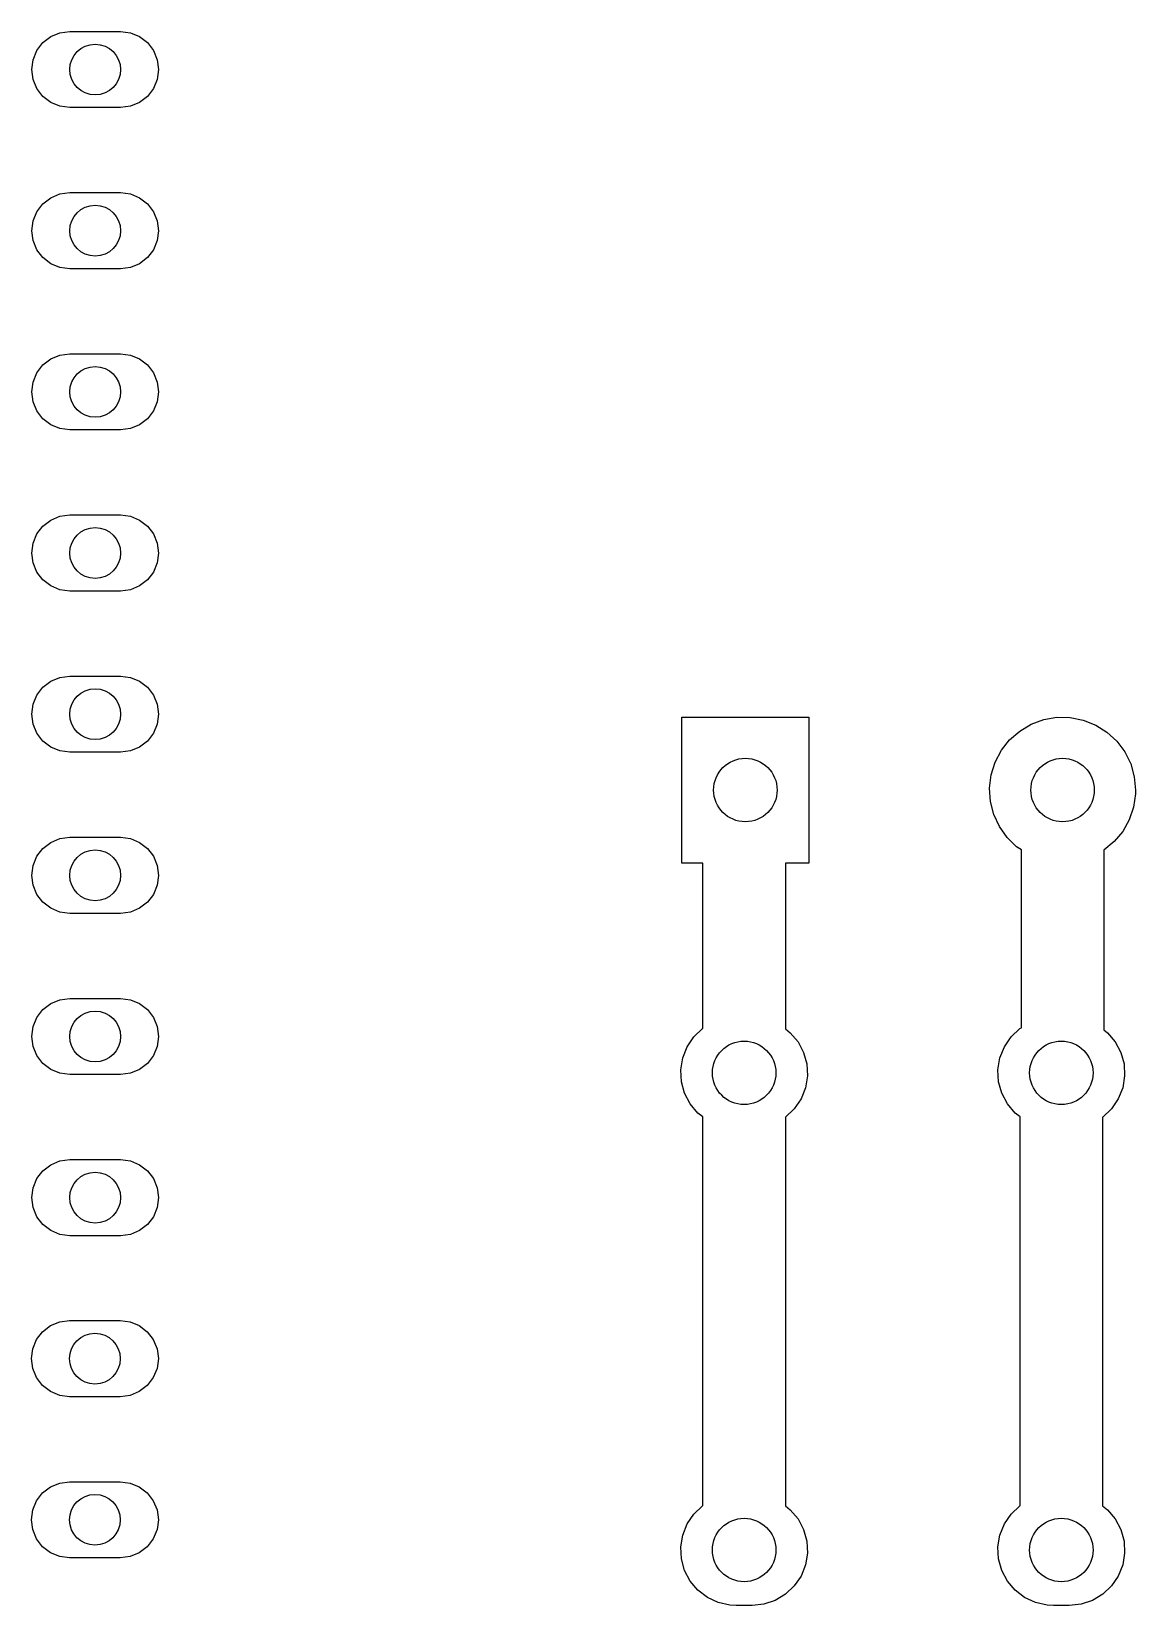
# Model space of a CAD drawing. Extents: x 35.1 to 83.2, y -85.7 to -27.9.
# Drawn here: x 60.55 to 77.95, y -85.72 to -60.92 of the extents above; entities that cross this region are included whole.
import ezdxf

# ---------------------------------------------------------------- set-up
doc = ezdxf.new("R2010")
doc.units = 0
doc.layers.add('BLACK', color=7, linetype='CONTINUOUS')

msp = doc.modelspace()

# ---------------------------------------------------------------- linework, layer by layer
at = {"layer": 'BLACK', "linetype": 'CONTINUOUS'}
for p, q in [((60.7257, -61.0923), (60.85, -60.9969)), ((60.85, -60.9969), (60.9947, -60.937)), ((60.9947, -60.937), (61.15, -60.9166)), ((61.15, -60.9166), (61.95, -60.9166)), ((61.95, -60.9166), (62.1053, -60.937)), ((62.1053, -60.937), (62.25, -60.9969)), ((62.25, -60.9969), (62.3743, -61.0923)), ((60.5704, -61.3613), (60.6304, -61.2166)), ((60.6304, -61.2166), (60.7257, -61.0923)), ((62.3743, -61.0923), (62.4696, -61.2166)), ((62.4696, -61.2166), (62.5296, -61.3613)), ((60.55, -61.5166), (60.5704, -61.3613)), ((60.5704, -61.6719), (60.55, -61.5166)), ((62.5296, -61.3613), (62.55, -61.5166)), ((62.55, -61.5166), (62.5296, -61.6719)), ((60.6304, -61.8166), (60.5704, -61.6719)), ((62.5296, -61.6719), (62.4696, -61.8166)), ((60.7257, -61.9408), (60.6304, -61.8166)), ((60.85, -62.0362), (60.7257, -61.9408)), ((62.3743, -61.9408), (62.25, -62.0362)), ((62.4696, -61.8166), (62.3743, -61.9408)), ((60.9947, -62.0961), (60.85, -62.0362)), ((61.15, -62.1166), (60.9947, -62.0961)), ((61.95, -62.1166), (61.15, -62.1166)), ((62.1053, -62.0961), (61.95, -62.1166)), ((62.25, -62.0362), (62.1053, -62.0961)), ((60.85, -63.5369), (60.9947, -63.477)), ((60.9947, -63.477), (61.15, -63.4566)), ((61.15, -63.4566), (61.95, -63.4566)), ((61.95, -63.4566), (62.1053, -63.477)), ((62.1053, -63.477), (62.25, -63.5369)), ((60.5704, -63.9013), (60.6304, -63.7566)), ((60.6304, -63.7566), (60.7257, -63.6323)), ((60.7257, -63.6323), (60.85, -63.5369)), ((62.25, -63.5369), (62.3743, -63.6323)), ((62.3743, -63.6323), (62.4696, -63.7566)), ((62.4696, -63.7566), (62.5296, -63.9013)), ((60.55, -64.0566), (60.5704, -63.9013)), ((62.5296, -63.9013), (62.55, -64.0566)), ((60.5704, -64.2119), (60.55, -64.0566)), ((60.6304, -64.3566), (60.5704, -64.2119)), ((62.5296, -64.2119), (62.4696, -64.3566)), ((62.55, -64.0566), (62.5296, -64.2119)), ((60.7257, -64.4808), (60.6304, -64.3566)), ((60.85, -64.5762), (60.7257, -64.4808)), ((62.3743, -64.4808), (62.25, -64.5762)), ((62.4696, -64.3566), (62.3743, -64.4808)), ((60.9947, -64.6361), (60.85, -64.5762)), ((61.15, -64.6566), (60.9947, -64.6361)), ((61.95, -64.6566), (61.15, -64.6566)), ((62.1053, -64.6361), (61.95, -64.6566)), ((62.25, -64.5762), (62.1053, -64.6361)), ((60.6304, -66.2966), (60.7257, -66.1723)), ((60.7257, -66.1723), (60.85, -66.0769)), ((60.85, -66.0769), (60.9947, -66.017)), ((60.9947, -66.017), (61.15, -65.9966)), ((61.15, -65.9966), (61.95, -65.9966)), ((61.95, -65.9966), (62.1053, -66.017)), ((62.1053, -66.017), (62.25, -66.0769)), ((62.25, -66.0769), (62.3743, -66.1723)), ((62.3743, -66.1723), (62.4696, -66.2966)), ((60.55, -66.5966), (60.5704, -66.4413)), ((60.5704, -66.4413), (60.6304, -66.2966)), ((62.4696, -66.2966), (62.5296, -66.4413)), ((62.5296, -66.4413), (62.55, -66.5966)), ((60.5704, -66.7519), (60.55, -66.5966)), ((62.55, -66.5966), (62.5296, -66.7519)), ((60.6304, -66.8966), (60.5704, -66.7519)), ((60.7257, -67.0208), (60.6304, -66.8966)), ((62.4696, -66.8966), (62.3743, -67.0208)), ((62.5296, -66.7519), (62.4696, -66.8966)), ((60.85, -67.1162), (60.7257, -67.0208)), ((60.9947, -67.1761), (60.85, -67.1162)), ((61.15, -67.1966), (60.9947, -67.1761)), ((61.95, -67.1966), (61.15, -67.1966)), ((62.1053, -67.1761), (61.95, -67.1966)), ((62.25, -67.1162), (62.1053, -67.1761)), ((62.3743, -67.0208), (62.25, -67.1162)), ((60.6304, -68.8366), (60.7257, -68.7123)), ((60.7257, -68.7123), (60.85, -68.6169)), ((60.85, -68.6169), (60.9947, -68.557)), ((60.9947, -68.557), (61.15, -68.5366)), ((61.15, -68.5366), (61.95, -68.5366)), ((61.95, -68.5366), (62.1053, -68.557)), ((62.1053, -68.557), (62.25, -68.6169)), ((62.25, -68.6169), (62.3743, -68.7123)), ((62.3743, -68.7123), (62.4696, -68.8366)), ((60.5704, -68.9813), (60.6304, -68.8366)), ((62.4696, -68.8366), (62.5296, -68.9813)), ((60.55, -69.1366), (60.5704, -68.9813)), ((60.5704, -69.2919), (60.55, -69.1366)), ((62.5296, -68.9813), (62.55, -69.1366)), ((62.55, -69.1366), (62.5296, -69.2919)), ((60.6304, -69.4366), (60.5704, -69.2919)), ((60.7257, -69.5608), (60.6304, -69.4366)), ((62.4696, -69.4366), (62.3743, -69.5608)), ((62.5296, -69.2919), (62.4696, -69.4366)), ((60.85, -69.6562), (60.7257, -69.5608)), ((60.9947, -69.7161), (60.85, -69.6562)), ((62.25, -69.6562), (62.1053, -69.7161)), ((62.3743, -69.5608), (62.25, -69.6562)), ((61.15, -69.7366), (60.9947, -69.7161)), ((61.95, -69.7366), (61.15, -69.7366)), ((62.1053, -69.7161), (61.95, -69.7366)), ((60.7257, -71.2523), (60.85, -71.1569)), ((60.85, -71.1569), (60.9947, -71.097)), ((60.9947, -71.097), (61.15, -71.0766)), ((61.15, -71.0766), (61.95, -71.0766)), ((61.95, -71.0766), (62.1053, -71.097)), ((62.1053, -71.097), (62.25, -71.1569)), ((62.25, -71.1569), (62.3743, -71.2523)), ((60.5704, -71.5213), (60.6304, -71.3766)), ((60.6304, -71.3766), (60.7257, -71.2523)), ((62.3743, -71.2523), (62.4696, -71.3766)), ((62.4696, -71.3766), (62.5296, -71.5213)), ((60.55, -71.6766), (60.5704, -71.5213)), ((60.5704, -71.8319), (60.55, -71.6766)), ((62.5296, -71.5213), (62.55, -71.6766)), ((62.55, -71.6766), (62.5296, -71.8319)), ((60.6304, -71.9766), (60.5704, -71.8319)), ((62.5296, -71.8319), (62.4696, -71.9766)), ((70.8, -74.0225), (70.8, -71.7225)), ((70.8, -71.7225), (72.8, -71.7225)), ((72.8, -71.7225), (72.8, -74.0225)), ((75.9658, -72.0809), (76.124, -71.9421)), ((76.124, -71.9421), (76.3049, -71.8345)), ((76.3049, -71.8345), (76.5024, -71.7617)), ((76.5024, -71.7617), (76.7098, -71.726)), ((76.7098, -71.726), (76.9202, -71.7288)), ((76.9202, -71.7288), (77.1266, -71.7699)), ((77.1266, -71.7699), (77.3221, -71.8478)), ((77.3221, -71.8478), (77.5001, -71.9601)), ((60.7257, -72.1008), (60.6304, -71.9766)), ((60.85, -72.1962), (60.7257, -72.1008)), ((62.3743, -72.1008), (62.25, -72.1962)), ((62.4696, -71.9766), (62.3743, -72.1008)), ((75.8355, -72.2462), (75.9658, -72.0809)), ((77.5001, -71.9601), (77.6546, -72.103)), ((77.6546, -72.103), (77.7805, -72.2716)), ((60.9947, -72.2561), (60.85, -72.1962)), ((61.15, -72.2766), (60.9947, -72.2561)), ((61.95, -72.2766), (61.15, -72.2766)), ((62.1053, -72.2561), (61.95, -72.2766)), ((62.25, -72.1962), (62.1053, -72.2561)), ((75.6751, -72.6334), (75.7375, -72.4324)), ((75.7375, -72.4324), (75.8355, -72.2462)), ((77.7805, -72.2716), (77.8736, -72.4604)), ((75.6504, -72.8424), (75.6751, -72.6334)), ((77.8736, -72.4604), (77.9307, -72.6629)), ((77.9307, -72.6629), (77.95, -72.8725)), ((75.6642, -73.0524), (75.6504, -72.8424)), ((77.9484, -72.9327), (77.9182, -73.141)), ((77.95, -72.8725), (77.9484, -72.9327)), ((75.716, -73.2564), (75.6642, -73.0524)), ((77.9182, -73.141), (77.8506, -73.3402)), ((75.8041, -73.4475), (75.716, -73.2564)), ((77.8506, -73.3402), (77.7477, -73.5239)), ((60.85, -73.6969), (60.9947, -73.637)), ((60.9947, -73.637), (61.15, -73.6166)), ((61.15, -73.6166), (61.95, -73.6166)), ((61.95, -73.6166), (62.1053, -73.637)), ((62.1053, -73.637), (62.25, -73.6969)), ((75.9255, -73.6194), (75.8041, -73.4475)), ((76.0763, -73.7662), (75.9255, -73.6194)), ((77.7477, -73.5239), (77.6132, -73.6857)), ((60.5704, -74.0613), (60.6304, -73.9166)), ((60.6304, -73.9166), (60.7257, -73.7923)), ((60.7257, -73.7923), (60.85, -73.6969)), ((62.25, -73.6969), (62.3743, -73.7923)), ((62.3743, -73.7923), (62.4696, -73.9166)), ((62.4696, -73.9166), (62.5296, -74.0613)), ((76.15, -73.8155), (76.0763, -73.7662)), ((76.15, -76.6186), (76.15, -73.8155)), ((77.4514, -73.8202), (77.45, -73.821)), ((77.45, -73.821), (77.45, -76.6517)), ((77.6132, -73.6857), (77.4514, -73.8202)), ((60.55, -74.2166), (60.5704, -74.0613)), ((62.5296, -74.0613), (62.55, -74.2166)), ((71.13, -74.0225), (70.8, -74.0225)), ((71.13, -76.6306), (71.13, -74.0225)), ((72.8, -74.0225), (72.43, -74.0225)), ((72.43, -74.0225), (72.43, -76.6364)), ((60.5704, -74.3719), (60.55, -74.2166)), ((60.6304, -74.5166), (60.5704, -74.3719)), ((62.5296, -74.3719), (62.4696, -74.5166)), ((62.55, -74.2166), (62.5296, -74.3719)), ((60.7257, -74.6408), (60.6304, -74.5166)), ((60.85, -74.7362), (60.7257, -74.6408)), ((62.3743, -74.6408), (62.25, -74.7362)), ((62.4696, -74.5166), (62.3743, -74.6408)), ((60.9947, -74.7961), (60.85, -74.7362)), ((61.15, -74.8166), (60.9947, -74.7961)), ((61.95, -74.8166), (61.15, -74.8166)), ((62.1053, -74.7961), (61.95, -74.8166)), ((62.25, -74.7362), (62.1053, -74.7961)), ((60.9947, -76.177), (61.15, -76.1566)), ((61.15, -76.1566), (61.95, -76.1566)), ((61.95, -76.1566), (62.1053, -76.177)), ((60.6304, -76.4566), (60.7257, -76.3323)), ((60.7257, -76.3323), (60.85, -76.2369)), ((60.85, -76.2369), (60.9947, -76.177)), ((62.1053, -76.177), (62.25, -76.2369)), ((62.25, -76.2369), (62.3743, -76.3323)), ((62.3743, -76.3323), (62.4696, -76.4566)), ((60.55, -76.7566), (60.5704, -76.6013)), ((60.5704, -76.6013), (60.6304, -76.4566)), ((62.4696, -76.4566), (62.5296, -76.6013)), ((62.5296, -76.6013), (62.55, -76.7566)), ((70.9887, -76.7629), (71.126, -76.633)), ((71.126, -76.633), (71.13, -76.6306)), ((72.43, -76.6364), (72.5084, -76.6963)), ((75.9887, -76.7629), (76.126, -76.633)), ((76.126, -76.633), (76.15, -76.6186)), ((77.45, -76.6517), (77.5084, -76.6963)), ((60.5704, -76.9119), (60.55, -76.7566)), ((62.55, -76.7566), (62.5296, -76.9119)), ((70.8824, -76.9192), (70.9887, -76.7629)), ((72.5084, -76.6963), (72.6304, -76.8407)), ((72.6304, -76.8407), (72.7186, -77.0079)), ((75.8824, -76.9192), (75.9887, -76.7629)), ((77.5084, -76.6963), (77.6304, -76.8407)), ((77.6304, -76.8407), (77.7186, -77.0079)), ((60.6304, -77.0566), (60.5704, -76.9119)), ((60.7257, -77.1808), (60.6304, -77.0566)), ((62.4696, -77.0566), (62.3743, -77.1808)), ((62.5296, -76.9119), (62.4696, -77.0566)), ((70.7814, -77.2812), (70.8122, -77.0947)), ((70.8122, -77.0947), (70.8824, -76.9192)), ((72.7186, -77.0079), (72.7687, -77.1901)), ((75.7814, -77.2812), (75.8122, -77.0947)), ((75.8122, -77.0947), (75.8824, -76.9192)), ((77.7186, -77.0079), (77.7687, -77.1901)), ((60.85, -77.2762), (60.7257, -77.1808)), ((60.9947, -77.3361), (60.85, -77.2762)), ((61.15, -77.3566), (60.9947, -77.3361)), ((61.95, -77.3566), (61.15, -77.3566)), ((62.1053, -77.3361), (61.95, -77.3566)), ((62.25, -77.2762), (62.1053, -77.3361)), ((62.3743, -77.1808), (62.25, -77.2762)), ((70.7913, -77.4699), (70.7814, -77.2812)), ((72.7786, -77.3788), (72.7478, -77.5653)), ((72.7687, -77.1901), (72.7786, -77.3788)), ((75.7913, -77.4699), (75.7814, -77.2812)), ((77.7786, -77.3788), (77.7478, -77.5653)), ((77.7687, -77.1901), (77.7786, -77.3788)), ((70.8414, -77.6521), (70.7913, -77.4699)), ((72.7478, -77.5653), (72.6776, -77.7408)), ((75.8414, -77.6521), (75.7913, -77.4699)), ((77.7478, -77.5653), (77.6776, -77.7408)), ((70.9296, -77.8193), (70.8414, -77.6521)), ((71.0516, -77.9637), (70.9296, -77.8193)), ((72.5713, -77.8971), (72.434, -78.027)), ((72.6776, -77.7408), (72.5713, -77.8971)), ((75.9296, -77.8193), (75.8414, -77.6521)), ((76.0516, -77.9637), (75.9296, -77.8193)), ((77.5713, -77.8971), (77.434, -78.027)), ((77.6776, -77.7408), (77.5713, -77.8971)), ((71.13, -78.0236), (71.0516, -77.9637)), ((71.13, -84.1506), (71.13, -78.0236)), ((72.434, -78.027), (72.43, -78.0294)), ((72.43, -78.0294), (72.43, -84.1564)), ((76.13, -78.0236), (76.0516, -77.9637)), ((76.13, -84.1506), (76.13, -78.0236)), ((77.434, -78.027), (77.43, -78.0294)), ((77.43, -78.0294), (77.43, -84.1564)), ((60.6304, -78.9966), (60.7257, -78.8723)), ((60.7257, -78.8723), (60.85, -78.7769)), ((60.85, -78.7769), (60.9947, -78.717)), ((60.9947, -78.717), (61.15, -78.6966)), ((61.15, -78.6966), (61.95, -78.6966)), ((61.95, -78.6966), (62.1053, -78.717)), ((62.1053, -78.717), (62.25, -78.7769)), ((62.25, -78.7769), (62.3743, -78.8723)), ((62.3743, -78.8723), (62.4696, -78.9966)), ((60.5704, -79.1413), (60.6304, -78.9966)), ((62.4696, -78.9966), (62.5296, -79.1413)), ((60.55, -79.2966), (60.5704, -79.1413)), ((60.5704, -79.4519), (60.55, -79.2966)), ((62.5296, -79.1413), (62.55, -79.2966)), ((62.55, -79.2966), (62.5296, -79.4519)), ((60.6304, -79.5966), (60.5704, -79.4519)), ((60.7257, -79.7208), (60.6304, -79.5966)), ((62.4696, -79.5966), (62.3743, -79.7208)), ((62.5296, -79.4519), (62.4696, -79.5966)), ((60.85, -79.8162), (60.7257, -79.7208)), ((60.9947, -79.8761), (60.85, -79.8162)), ((61.15, -79.8966), (60.9947, -79.8761)), ((62.1053, -79.8761), (61.95, -79.8966)), ((62.25, -79.8162), (62.1053, -79.8761)), ((62.3743, -79.7208), (62.25, -79.8162)), ((61.95, -79.8966), (61.15, -79.8966)), ((60.7221, -81.4096), (60.8463, -81.3142)), ((60.8463, -81.3142), (60.991, -81.2543)), ((60.991, -81.2543), (61.1463, -81.2338)), ((61.1463, -81.2338), (61.9463, -81.2338)), ((61.9463, -81.2338), (62.1016, -81.2543)), ((62.1016, -81.2543), (62.2463, -81.3142)), ((62.2463, -81.3142), (62.3706, -81.4096)), ((60.5668, -81.6785), (60.6267, -81.5338)), ((60.6267, -81.5338), (60.7221, -81.4096)), ((62.3706, -81.4096), (62.4659, -81.5338)), ((62.4659, -81.5338), (62.5259, -81.6785)), ((60.5463, -81.8338), (60.5668, -81.6785)), ((60.5668, -81.9891), (60.5463, -81.8338)), ((62.5259, -81.6785), (62.5463, -81.8338)), ((62.5463, -81.8338), (62.5259, -81.9891)), ((60.6267, -82.1338), (60.5668, -81.9891)), ((62.5259, -81.9891), (62.4659, -82.1338)), ((60.7221, -82.2581), (60.6267, -82.1338)), ((60.8463, -82.3535), (60.7221, -82.2581)), ((60.991, -82.4134), (60.8463, -82.3535)), ((62.2463, -82.3535), (62.1016, -82.4134)), ((62.3706, -82.2581), (62.2463, -82.3535)), ((62.4659, -82.1338), (62.3706, -82.2581)), ((61.1463, -82.4338), (60.991, -82.4134)), ((61.9463, -82.4338), (61.1463, -82.4338)), ((62.1016, -82.4134), (61.9463, -82.4338)), ((60.8463, -83.8542), (60.991, -83.7943)), ((60.991, -83.7943), (61.1463, -83.7738)), ((61.1463, -83.7738), (61.9463, -83.7738)), ((61.9463, -83.7738), (62.1016, -83.7943)), ((62.1016, -83.7943), (62.2463, -83.8542)), ((60.5668, -84.2185), (60.6267, -84.0738)), ((60.6267, -84.0738), (60.7221, -83.9496)), ((60.7221, -83.9496), (60.8463, -83.8542)), ((62.2463, -83.8542), (62.3706, -83.9496)), ((62.3706, -83.9496), (62.4659, -84.0738)), ((62.4659, -84.0738), (62.5259, -84.2185)), ((60.5463, -84.3738), (60.5668, -84.2185)), ((62.5259, -84.2185), (62.5463, -84.3738)), ((70.8824, -84.4392), (70.9887, -84.2829)), ((70.9887, -84.2829), (71.126, -84.153)), ((71.126, -84.153), (71.13, -84.1506)), ((72.43, -84.1564), (72.5084, -84.2163)), ((72.5084, -84.2163), (72.6304, -84.3607)), ((75.8824, -84.4392), (75.9887, -84.2829)), ((75.9887, -84.2829), (76.126, -84.153)), ((76.126, -84.153), (76.13, -84.1506)), ((77.43, -84.1564), (77.5084, -84.2163)), ((77.5084, -84.2163), (77.6304, -84.3607)), ((60.5668, -84.5291), (60.5463, -84.3738)), ((60.6267, -84.6738), (60.5668, -84.5291)), ((62.5259, -84.5291), (62.4659, -84.6738)), ((62.5463, -84.3738), (62.5259, -84.5291)), ((70.8122, -84.6147), (70.8824, -84.4392)), ((72.6304, -84.3607), (72.7186, -84.5279)), ((72.7186, -84.5279), (72.7687, -84.7101)), ((75.8122, -84.6147), (75.8824, -84.4392)), ((77.6304, -84.3607), (77.7186, -84.5279)), ((77.7186, -84.5279), (77.7687, -84.7101)), ((60.7221, -84.7981), (60.6267, -84.6738)), ((60.8463, -84.8935), (60.7221, -84.7981)), ((62.3706, -84.7981), (62.2463, -84.8935)), ((62.4659, -84.6738), (62.3706, -84.7981)), ((70.7814, -84.8012), (70.8122, -84.6147)), ((70.7913, -84.9899), (70.7814, -84.8012)), ((72.7687, -84.7101), (72.7786, -84.8988)), ((75.7814, -84.8012), (75.8122, -84.6147)), ((75.7913, -84.9899), (75.7814, -84.8012)), ((77.7687, -84.7101), (77.7786, -84.8988)), ((60.991, -84.9534), (60.8463, -84.8935)), ((61.1463, -84.9738), (60.991, -84.9534)), ((61.9463, -84.9738), (61.1463, -84.9738)), ((62.1016, -84.9534), (61.9463, -84.9738)), ((62.2463, -84.8935), (62.1016, -84.9534)), ((70.8414, -85.1721), (70.7913, -84.9899)), ((72.7478, -85.0853), (72.6776, -85.2608)), ((72.7786, -84.8988), (72.7478, -85.0853)), ((75.8414, -85.1721), (75.7913, -84.9899)), ((77.7478, -85.0853), (77.6776, -85.2608)), ((77.7786, -84.8988), (77.7478, -85.0853)), ((70.9296, -85.3393), (70.8414, -85.1721)), ((71.0516, -85.4836), (70.9296, -85.3393)), ((72.6776, -85.2608), (72.5713, -85.4171)), ((75.9296, -85.3393), (75.8414, -85.1721)), ((76.0516, -85.4836), (75.9296, -85.3393)), ((77.6776, -85.2608), (77.5713, -85.4171)), ((71.2017, -85.5984), (71.0516, -85.4836)), ((72.434, -85.547), (72.272, -85.6443)), ((72.5713, -85.4171), (72.434, -85.547)), ((76.2017, -85.5984), (76.0516, -85.4836)), ((77.434, -85.547), (77.272, -85.6443)), ((77.5713, -85.4171), (77.434, -85.547)), ((71.373, -85.6783), (71.2017, -85.5984)), ((71.5575, -85.7195), (71.373, -85.6783)), ((71.655, -85.725), (71.5575, -85.7195)), ((71.905, -85.725), (71.655, -85.725)), ((72.0929, -85.7046), (71.905, -85.725)), ((72.272, -85.6443), (72.0929, -85.7046)), ((76.373, -85.6783), (76.2017, -85.5984)), ((76.5575, -85.7195), (76.373, -85.6783)), ((76.655, -85.725), (76.5575, -85.7195)), ((76.905, -85.725), (76.655, -85.725)), ((77.0929, -85.7046), (76.905, -85.725)), ((77.272, -85.6443), (77.0929, -85.7046))]:
    msp.add_line(p, q, dxfattribs=at)
at = {"layer": 'BLACK'}
for centre, radius in [((61.55, -61.5166), 0.4), ((61.55, -64.0566), 0.4), ((61.55, -66.5966), 0.4), ((61.55, -69.1366), 0.4), ((61.55, -71.6766), 0.4), ((71.8, -72.8725), 0.5), ((76.8, -72.8725), 0.5), ((61.55, -74.2166), 0.4), ((61.55, -76.7566), 0.4), ((71.78, -77.33), 0.5), ((76.78, -77.33), 0.5), ((61.55, -79.2966), 0.4), ((61.5463, -81.8338), 0.4), ((61.5463, -84.3738), 0.4), ((71.78, -84.85), 0.5), ((76.78, -84.85), 0.5)]:
    msp.add_circle(centre, radius, dxfattribs=at)

doc.saveas('drawing.dxf')
